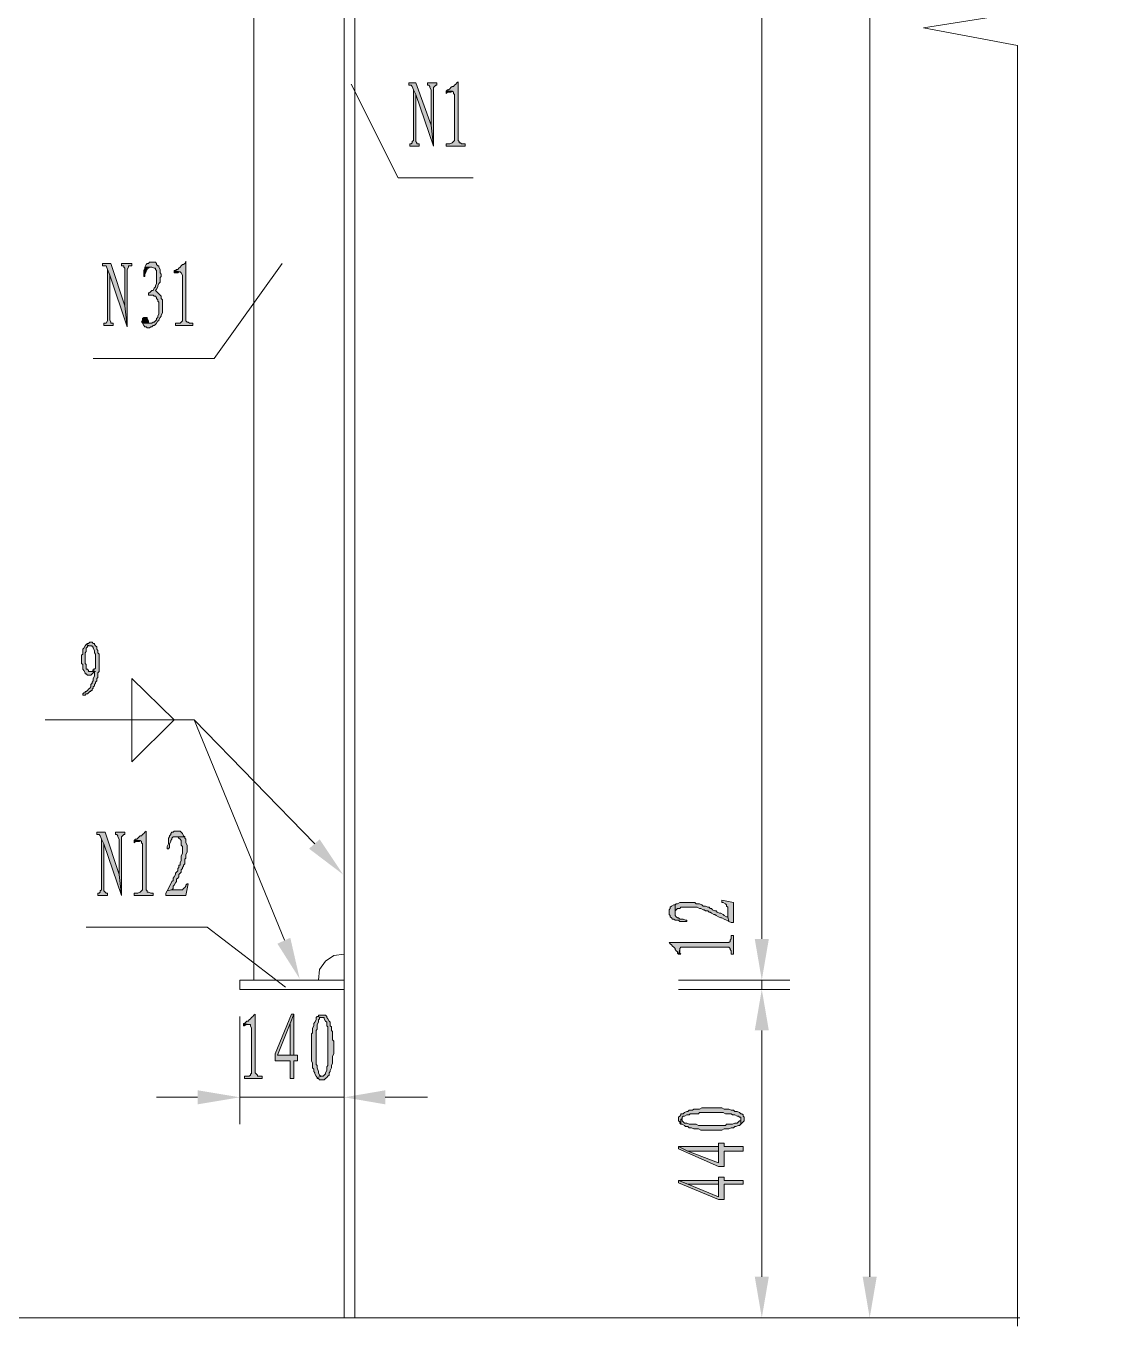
# Model space of a CAD drawing. Header units: millimetres. Extents: x 24 to 410, y 10 to 282.
# Drawn here: x 53.88 to 93.22, y 34.63 to 81.56 of the extents above; entities that cross this region are included whole.
import ezdxf

# ---------------------------------------------------------------- set-up
doc = ezdxf.new("R2010")
doc.units = ezdxf.units.MM

msp = doc.modelspace()

# ---------------------------------------------------------------- hatches: boundary and pattern name
h = msp.add_hatch(color=256)
h.dxf.hatch_style = 2
h.paths.add_polyline_path([(67.945, 79.502), (67.691, 79.502), (67.691, 79.417333), (67.775667, 79.417333), (67.818, 79.375), (67.860333, 79.248), (67.945, 79.078667), (68.58, 77.216), (68.495333, 77.978)])
h = msp.add_hatch(color=256)
h.dxf.hatch_style = 2
h.paths.add_polyline_path([(68.707, 79.502), (68.368333, 79.502), (68.368333, 79.417333), (68.410667, 79.417333), (68.453, 79.375), (68.453, 79.332667), (68.495333, 79.248), (68.495333, 77.978), (68.58, 77.216), (68.58, 79.332667), (68.622333, 79.375), (68.664667, 79.417333), (68.707, 79.417333)])
h = msp.add_hatch(color=256)
h.dxf.hatch_style = 2
h.paths.add_polyline_path([(69.469, 79.544333), (69.426667, 79.502), (69.384333, 79.459667), (69.342, 79.417333), (69.299667, 79.375), (69.257333, 79.375), (69.215, 79.332667), (69.172667, 79.290333), (69.130333, 79.248), (69.088, 79.248), (69.045667, 79.205667), (69.257333, 79.205667), (69.299667, 79.163333), (69.299667, 79.121), (69.342, 79.078667), (69.342, 77.427667), (69.299667, 77.385333), (69.257333, 77.343), (69.172667, 77.300667), (69.045667, 77.300667), (69.045667, 77.216), (69.723, 77.216), (69.723, 77.300667), (69.596, 77.300667), (69.553667, 77.343), (69.511333, 77.343), (69.511333, 77.385333), (69.469, 77.427667)])
h = msp.add_hatch(color=256)
h.dxf.hatch_style = 2
h.paths.add_polyline_path([(67.860333, 79.248), (67.860333, 77.427667), (67.818, 77.385333), (67.818, 77.343), (67.775667, 77.300667), (67.733333, 77.300667), (67.733333, 77.216), (68.072, 77.216), (68.072, 77.300667), (67.987333, 77.300667), (67.987333, 77.343), (67.945, 77.385333), (67.945, 79.078667)])
h = msp.add_hatch(color=256)
h.dxf.hatch_style = 2
h.paths.add_polyline_path([(69.045667, 79.205667), (69.045667, 79.121), (69.088, 79.163333), (69.215, 79.163333), (69.257333, 79.205667)])
h = msp.add_hatch(color=256)
h.dxf.hatch_style = 2
h.paths.add_polyline_path([(56.938333, 72.982667), (56.642, 72.982667), (56.642, 72.898), (56.769, 72.898), (56.811333, 72.771), (56.896, 72.559333), (57.531, 70.696667), (57.446333, 71.458667)])
h = msp.add_hatch(color=256)
h.dxf.hatch_style = 2
h.paths.add_polyline_path([(56.811333, 72.771), (56.811333, 70.908333), (56.769, 70.823667), (56.684333, 70.823667), (56.684333, 70.739), (57.023, 70.739), (57.023, 70.823667), (56.938333, 70.823667), (56.938333, 70.866), (56.896, 70.950667), (56.896, 72.559333)])
h = msp.add_hatch(color=256)
h.dxf.hatch_style = 2
h.paths.add_polyline_path([(57.700369, 72.982667), (57.319369, 72.982667), (57.319369, 72.898), (57.404035, 72.898), (57.404035, 72.855667), (57.446369, 72.813333), (57.446369, 71.458667), (57.531035, 70.696667), (57.531035, 72.771), (57.573369, 72.855667), (57.573369, 72.898), (57.615702, 72.898), (57.700369, 72.898)])
h = msp.add_hatch(color=256)
h.dxf.hatch_style = 2
h.paths.add_polyline_path([(58.42, 73.025), (58.335333, 73.025), (58.293, 72.982667), (58.250667, 72.982667), (58.208333, 72.940333), (58.166, 72.855667), (58.42, 72.855667), (58.504667, 72.813333), (58.547, 72.813333), (58.547, 72.771), (58.589333, 72.728667), (58.589333, 72.263), (58.547, 72.178333), (58.547, 72.136), (58.504667, 72.093667), (58.462333, 72.009), (58.42, 72.009), (58.377667, 71.966667), (58.335333, 71.924333), (58.293, 71.924333), (58.293, 71.839667), (58.462333, 71.839667), (58.504667, 71.797333), (58.547, 71.797333), (58.589333, 71.755), (58.589333, 71.712667), (58.631667, 71.670333), (58.631667, 71.628), (58.674, 71.585667), (58.674, 71.162333), (58.631667, 71.077667), (58.631667, 71.035333), (58.589333, 70.993), (58.589333, 70.950667), (58.547, 70.908333), (58.504667, 70.866), (58.462333, 70.866), (58.42, 70.823667), (58.081333, 70.823667), (58.123667, 70.739), (58.166, 70.696667), (58.208333, 70.696667), (58.250667, 70.654333), (58.335333, 70.654333), (58.377667, 70.696667), (58.42, 70.696667), (58.462333, 70.739), (58.504667, 70.739), (58.547, 70.781333), (58.589333, 70.823667), (58.631667, 70.908333), (58.674, 70.908333), (58.674, 70.950667), (58.716333, 71.035333), (58.758667, 71.077667), (58.758667, 71.12), (58.801, 71.204667), (58.801, 71.670333), (58.758667, 71.712667), (58.758667, 71.797333), (58.716333, 71.839667), (58.674, 71.882), (58.631667, 71.924333), (58.589333, 71.966667), (58.547, 72.009), (58.589333, 72.051333), (58.631667, 72.136), (58.631667, 72.178333), (58.674, 72.263), (58.716333, 72.305333), (58.716333, 72.474667), (58.758667, 72.517), (58.758667, 72.601667), (58.716333, 72.644), (58.716333, 72.771), (58.674, 72.855667), (58.674, 72.898), (58.631667, 72.898), (58.589333, 72.940333), (58.589333, 72.982667), (58.547, 73.025)])
h = msp.add_hatch(color=256)
h.dxf.hatch_style = 2
h.paths.add_polyline_path([(58.166, 72.855667), (58.166, 72.813333), (58.123667, 72.728667), (58.123667, 72.517), (58.166, 72.517), (58.166, 72.601667), (58.208333, 72.686333), (58.208333, 72.728667), (58.250667, 72.771), (58.250667, 72.813333), (58.293, 72.813333), (58.335333, 72.855667), (58.377667, 72.855667)])
h = msp.add_hatch(color=256)
h.dxf.hatch_style = 2
h.paths.add_polyline_path([(59.647667, 73.067333), (59.647667, 73.025), (59.605333, 72.982667), (59.563, 72.940333), (59.520667, 72.940333), (59.478333, 72.898), (59.436, 72.855667), (59.393667, 72.813333), (59.351333, 72.771), (59.309, 72.771), (59.266667, 72.728667), (59.224333, 72.728667), (59.436, 72.686333), (59.478333, 72.644), (59.520667, 72.559333), (59.520667, 70.908333), (59.478333, 70.866), (59.436, 70.823667), (59.266667, 70.823667), (59.266667, 70.739), (59.901667, 70.739), (59.901667, 70.823667), (59.774667, 70.823667), (59.732333, 70.866), (59.69, 70.866), (59.647667, 70.908333)])
h = msp.add_hatch(color=256)
h.dxf.hatch_style = 2
h.paths.add_polyline_path([(59.224333, 72.728667), (59.224333, 72.644), (59.309, 72.644), (59.351333, 72.644), (59.393667, 72.686333), (59.436, 72.686333)])
h = msp.add_hatch(color=256)
h.dxf.hatch_style = 2
h.paths.add_polyline_path([(58.166, 71.035333), (58.123667, 71.035333), (58.081333, 70.993), (58.081333, 70.950667), (58.039, 70.866), (58.081333, 70.866), (58.081333, 70.823667), (58.293, 70.823667), (58.293, 70.866), (58.293, 70.908333), (58.250667, 70.993), (58.250667, 71.035333), (58.208333, 71.035333)])
h = msp.add_hatch(color=256)
h.dxf.hatch_style = 2
h.paths.add_polyline_path([(56.049333, 59.224333), (56.007, 59.182), (55.964667, 59.097333), (55.922333, 59.055), (55.922333, 58.885667), (55.88, 58.843333), (55.88, 58.547), (55.922333, 58.504667), (55.922333, 58.335333), (55.964667, 58.293), (56.007, 58.208333), (56.007, 58.166), (56.049333, 58.166), (56.091667, 58.123667), (56.134, 58.123667), (56.176333, 58.123667), (56.218667, 58.123667), (56.261, 58.166), (56.303333, 58.208333), (56.345667, 58.250667), (56.134, 58.250667), (56.134, 58.293), (56.091667, 58.335333), (56.049333, 58.335333), (56.049333, 58.377667), (56.049333, 58.504667), (56.007, 58.547), (56.007, 58.928), (56.049333, 58.970333), (56.049333, 59.097333), (56.091667, 59.139667), (56.091667, 59.182), (56.134, 59.182), (56.176333, 59.182)])
h = msp.add_hatch(color=256)
h.dxf.hatch_style = 2
h.paths.add_polyline_path([(56.218667, 59.309), (56.176333, 59.309), (56.134, 59.266667), (56.091667, 59.266667), (56.049333, 59.224333), (56.176333, 59.182), (56.261, 59.182), (56.261, 59.139667), (56.303333, 59.139667), (56.303333, 59.097333), (56.345667, 59.012667), (56.345667, 58.928), (56.388, 58.885667), (56.388, 58.42), (56.388, 58.377667), (56.345667, 58.335333), (56.303333, 58.335333), (56.303333, 58.293), (56.388, 58.250667), (56.345667, 58.250667), (56.345667, 58.208333), (56.345667, 58.081333), (56.303333, 57.996667), (56.303333, 57.912), (56.261, 57.869667), (56.261, 57.827333), (56.218667, 57.785), (56.218667, 57.700333), (56.176333, 57.658), (56.134, 57.615667), (56.091667, 57.573333), (56.049333, 57.531), (56.007, 57.531), (56.007, 57.488667), (55.964667, 57.488667), (55.922333, 57.446333), (55.922333, 57.404), (55.964667, 57.404), (56.007, 57.404), (56.049333, 57.446333), (56.091667, 57.446333), (56.134, 57.488667), (56.176333, 57.531), (56.218667, 57.531), (56.218667, 57.573333), (56.261, 57.573333), (56.261, 57.615667), (56.303333, 57.658), (56.303333, 57.700333), (56.345667, 57.742667), (56.345667, 57.785), (56.388, 57.827333), (56.388, 57.869667), (56.430333, 57.912), (56.430333, 57.996667), (56.472667, 58.039), (56.472667, 58.208333), (56.515, 58.250667), (56.515, 58.885667), (56.472667, 58.928), (56.472667, 59.012667), (56.430333, 59.055), (56.430333, 59.139667), (56.388, 59.182), (56.345667, 59.224333), (56.345667, 59.266667), (56.303333, 59.266667), (56.261, 59.309)])
h = msp.add_hatch(color=256)
h.dxf.hatch_style = 2
h.paths.add_polyline_path([(56.303333, 58.293), (56.261, 58.250667), (56.176333, 58.250667), (56.345667, 58.250667), (56.388, 58.250667)])
h = msp.add_hatch(color=256)
h.dxf.hatch_style = 2
h.paths.add_polyline_path([(56.726667, 52.451), (56.430333, 52.451), (56.430333, 52.366333), (56.515, 52.366333), (56.557333, 52.324), (56.599667, 52.197), (56.684333, 52.027667), (57.319333, 50.165), (57.234667, 50.927)])
h = msp.add_hatch(color=256)
h.dxf.hatch_style = 2
h.paths.add_polyline_path([(56.599631, 52.197), (56.599631, 50.376667), (56.557298, 50.334333), (56.557298, 50.292), (56.514965, 50.249667), (56.472631, 50.249667), (56.472631, 50.165), (56.811298, 50.165), (56.811298, 50.249667), (56.768965, 50.249667), (56.726631, 50.292), (56.684298, 50.334333), (56.684298, 52.027667)])
h = msp.add_hatch(color=256)
h.dxf.hatch_style = 2
h.paths.add_polyline_path([(57.446333, 52.451), (57.107667, 52.451), (57.107667, 52.366333), (57.15, 52.366333), (57.192333, 52.324), (57.192333, 52.281667), (57.234667, 52.197), (57.234667, 50.927), (57.319333, 50.165), (57.319333, 52.281667), (57.361667, 52.324), (57.404, 52.366333), (57.446333, 52.366333)])
h = msp.add_hatch(color=256)
h.dxf.hatch_style = 2
h.paths.add_polyline_path([(58.208333, 52.493333), (58.166, 52.451), (58.123667, 52.408667), (58.081333, 52.366333), (58.039, 52.324), (57.996667, 52.324), (57.954333, 52.281667), (57.912, 52.239333), (57.869667, 52.197), (57.827333, 52.197), (57.785, 52.154667), (57.996667, 52.154667), (58.039, 52.112333), (58.039, 52.07), (58.081333, 52.027667), (58.081333, 50.376667), (58.039, 50.334333), (57.996667, 50.292), (57.912, 50.249667), (57.785, 50.249667), (57.785, 50.165), (58.462333, 50.165), (58.462333, 50.249667), (58.377667, 50.249667), (58.293, 50.292), (58.250667, 50.292), (58.250667, 50.334333), (58.208333, 50.376667)])
h = msp.add_hatch(color=256)
h.dxf.hatch_style = 2
h.paths.add_polyline_path([(57.785, 52.154667), (57.785, 52.07), (57.827333, 52.112333), (57.954333, 52.112333), (57.996667, 52.154667)])
h = msp.add_hatch(color=256)
h.dxf.hatch_style = 2
h.paths.add_polyline_path([(59.351333, 52.493333), (59.224333, 52.493333), (59.182, 52.451), (59.139667, 52.451), (59.097333, 52.408667), (59.097333, 52.366333), (59.055, 52.324), (59.055, 52.281667), (59.012667, 52.239333), (59.012667, 52.027667), (58.970333, 51.943), (58.970333, 51.858333), (59.012667, 51.858333), (59.055, 51.900667), (59.055, 52.027667), (59.097333, 52.112333), (59.097333, 52.154667), (59.139667, 52.197), (59.139667, 52.239333), (59.182, 52.281667), (59.224333, 52.281667), (59.309, 52.281667), (59.605333, 52.281667), (59.563, 52.324), (59.520667, 52.408667), (59.478333, 52.451), (59.436, 52.493333)])
h = msp.add_hatch(color=256)
h.dxf.hatch_style = 2
h.paths.add_polyline_path([(59.605333, 52.281667), (59.309, 52.281667), (59.351333, 52.281667), (59.393667, 52.239333), (59.436, 52.197), (59.478333, 52.154667), (59.478333, 51.985333), (59.520667, 51.943), (59.520667, 51.689), (59.478333, 51.604333), (59.478333, 51.435), (59.436, 51.350333), (59.436, 51.265667), (59.393667, 51.265667), (59.393667, 51.181), (59.351333, 51.138667), (59.351333, 51.096333), (59.351333, 51.054), (59.309, 51.011667), (59.266667, 50.969333), (59.266667, 50.927), (59.224333, 50.842333), (59.182, 50.8), (59.182, 50.715333), (59.139667, 50.673), (59.097333, 50.588333), (59.055, 50.503667), (59.012667, 50.419), (58.970333, 50.334333), (59.139667, 50.376667), (59.182, 50.419), (59.182, 50.503667), (59.224333, 50.546), (59.266667, 50.630667), (59.309, 50.673), (59.309, 50.757667), (59.351333, 50.8), (59.393667, 50.842333), (59.393667, 50.927), (59.436, 50.969333), (59.478333, 51.011667), (59.478333, 51.096333), (59.520667, 51.138667), (59.520667, 51.181), (59.563, 51.223333), (59.563, 51.265667), (59.605333, 51.308), (59.605333, 51.477333), (59.647667, 51.519667), (59.647667, 51.646667), (59.69, 51.731333), (59.69, 51.985333), (59.647667, 52.07), (59.647667, 52.197), (59.605333, 52.239333)])
h = msp.add_hatch(color=256)
h.dxf.hatch_style = 2
h.paths.add_polyline_path([(64.473667, 52.197), (65.320333, 50.927), (64.092667, 51.858333)])
h = msp.add_hatch(color=256)
h.dxf.hatch_style = 2
h.paths.add_polyline_path([(59.732333, 50.588333), (59.69, 50.588333), (59.647667, 50.546), (59.647667, 50.503667), (59.605333, 50.461333), (59.563, 50.419), (59.520667, 50.376667), (59.139667, 50.376667), (58.970333, 50.334333), (58.928, 50.249667), (58.928, 50.165), (59.647667, 50.165)])
h = msp.add_hatch(color=256)
h.dxf.hatch_style = 2
h.paths.add_polyline_path([(77.089, 49.572333), (77.089, 49.487667), (77.131333, 49.445333), (77.131333, 49.403), (77.173667, 49.360667), (77.216, 49.318333), (77.258333, 49.318333), (77.300667, 49.276), (77.427667, 49.276), (77.47, 49.233667), (77.724, 49.233667), (77.724, 49.276), (77.681667, 49.276), (77.597, 49.318333), (77.47, 49.318333), (77.427667, 49.360667), (77.385333, 49.360667), (77.343, 49.403), (77.300667, 49.445333), (77.300667, 49.487667), (77.300667, 49.53), (77.300667, 49.826333), (77.258333, 49.826333), (77.173667, 49.784), (77.131333, 49.741667), (77.131333, 49.699333), (77.089, 49.657)])
h = msp.add_hatch(color=256)
h.dxf.hatch_style = 2
h.paths.add_polyline_path([(77.300667, 49.826333), (77.300667, 49.53), (77.300667, 49.572333), (77.300667, 49.614667), (77.343, 49.657), (77.385333, 49.699333), (77.47, 49.699333), (77.512333, 49.741667), (78.105, 49.741667), (78.189667, 49.699333), (78.232, 49.699333), (78.316667, 49.657), (78.359, 49.657), (78.401333, 49.614667), (78.486, 49.614667), (78.528333, 49.572333), (78.570667, 49.572333), (78.613, 49.53), (78.697667, 49.487667), (78.74, 49.487667), (78.782333, 49.445333), (78.867, 49.403), (78.951667, 49.360667), (78.994, 49.360667), (79.078667, 49.318333), (79.163333, 49.276), (79.248, 49.233667), (79.205667, 49.403), (79.163333, 49.403), (79.078667, 49.445333), (79.036333, 49.487667), (78.951667, 49.53), (78.909333, 49.53), (78.824667, 49.572333), (78.782333, 49.614667), (78.74, 49.614667), (78.655333, 49.657), (78.613, 49.699333), (78.570667, 49.699333), (78.528333, 49.741667), (78.486, 49.741667), (78.401333, 49.784), (78.316667, 49.784), (78.274333, 49.826333), (78.189667, 49.868667), (78.062667, 49.868667), (78.020333, 49.911), (77.47, 49.911), (77.385333, 49.868667), (77.343, 49.868667)])
h = msp.add_hatch(color=256)
h.dxf.hatch_style = 2
h.paths.add_polyline_path([(78.994, 49.995667), (78.994, 49.911), (79.036333, 49.911), (79.121, 49.868667), (79.163333, 49.826333), (79.163333, 49.784), (79.205667, 49.741667), (79.205667, 49.403), (79.248, 49.233667), (79.332667, 49.191333), (79.417333, 49.191333), (79.417333, 49.911)])
h = msp.add_hatch(color=256)
h.dxf.hatch_style = 2
h.paths.add_polyline_path([(63.415333, 48.641), (63.754, 47.159333), (62.949667, 48.429333)])
h = msp.add_hatch(color=256)
h.dxf.hatch_style = 2
h.paths.add_polyline_path([(77.089, 48.471667), (77.131333, 48.429333), (77.173667, 48.387), (77.216, 48.344667), (77.258333, 48.302333), (77.300667, 48.26), (77.300667, 48.217667), (77.343, 48.175333), (77.385333, 48.133), (77.385333, 48.090667), (77.427667, 48.048333), (77.47, 48.217667), (77.47, 48.26), (77.512333, 48.302333), (79.248, 48.302333), (79.290333, 48.26), (79.290333, 48.217667), (79.332667, 48.175333), (79.332667, 48.048333), (79.417333, 48.048333), (79.417333, 48.725667), (79.332667, 48.725667), (79.332667, 48.598667), (79.290333, 48.556333), (79.290333, 48.514), (79.248, 48.471667)])
h = msp.add_hatch(color=256)
h.dxf.hatch_style = 2
h.paths.add_polyline_path([(80.179333, 48.598667), (80.687333, 48.598667), (80.433333, 47.117)])
h = msp.add_hatch(color=256)
h.dxf.hatch_style = 2
h.paths.add_polyline_path([(80.179333, 48.598667), (80.687333, 48.598667), (80.433333, 47.117)])
h = msp.add_hatch(color=256)
h.dxf.hatch_style = 2
h.paths.add_polyline_path([(77.427667, 48.048333), (77.512333, 48.048333), (77.47, 48.090667), (77.47, 48.217667)])
h = msp.add_hatch(color=256)
h.dxf.hatch_style = 2
h.paths.add_polyline_path([(80.179333, 45.296667), (80.687333, 45.296667), (80.433333, 46.778333)])
h = msp.add_hatch(color=256)
h.dxf.hatch_style = 2
h.paths.add_polyline_path([(80.179333, 45.296667), (80.687333, 45.296667), (80.433333, 46.778333)])
h = msp.add_hatch(color=256)
h.dxf.hatch_style = 2
h.paths.add_polyline_path([(62.145333, 45.889333), (62.103, 45.847), (62.060667, 45.804667), (62.018333, 45.762333), (61.976, 45.72), (61.933667, 45.677667), (61.891333, 45.635333), (61.849, 45.635333), (61.806667, 45.593), (61.764333, 45.550667), (61.722, 45.550667), (61.933667, 45.508333), (61.976, 45.508333), (61.976, 45.466), (62.018333, 45.381333), (62.018333, 43.730333), (61.976, 43.730333), (61.976, 43.688), (61.933667, 43.645667), (61.764333, 43.645667), (61.764333, 43.561), (62.399333, 43.561), (62.399333, 43.645667), (62.23, 43.645667), (62.23, 43.688), (62.187667, 43.730333), (62.145333, 43.772667)])
h = msp.add_hatch(color=256)
h.dxf.hatch_style = 2
h.paths.add_polyline_path([(61.722, 45.550667), (61.722, 45.466), (61.764333, 45.466), (61.849, 45.508333), (61.933667, 45.508333)])
h = msp.add_hatch(color=256)
h.dxf.hatch_style = 2
h.paths.add_polyline_path([(63.542333, 45.889333), (63.457667, 45.889333), (62.865, 44.45), (62.865, 44.196), (63.415333, 44.196), (63.415333, 43.561), (63.542333, 43.561), (63.542333, 44.196), (63.669333, 44.196), (63.669333, 44.407667), (63.542333, 44.407667), (62.949667, 44.407667), (63.415333, 45.550667)])
h = msp.add_hatch(color=256)
h.dxf.hatch_style = 2
h.paths.add_polyline_path([(63.542333, 45.889333), (63.415333, 45.550667), (63.415333, 44.407667), (62.949667, 44.407667), (63.542333, 44.407667)])
h = msp.add_hatch(color=256)
h.dxf.hatch_style = 2
h.paths.add_polyline_path([(64.389, 45.804667), (64.346667, 45.762333), (64.346667, 45.677667), (64.304333, 45.593), (64.262, 45.550667), (64.262, 45.466), (64.219667, 45.381333), (64.219667, 45.212), (64.177333, 45.169667), (64.177333, 44.196), (64.219667, 44.111333), (64.219667, 44.069), (64.219667, 43.942), (64.262, 43.899667), (64.262, 43.815), (64.304333, 43.772667), (64.304333, 43.730333), (64.346667, 43.645667), (64.389, 43.603333), (64.558333, 43.645667), (64.516, 43.645667), (64.473667, 43.688), (64.431333, 43.772667), (64.431333, 43.815), (64.389, 43.942), (64.389, 44.026667), (64.346667, 44.069), (64.346667, 45.296667), (64.389, 45.339), (64.389, 45.508333), (64.431333, 45.593), (64.431333, 45.677667), (64.473667, 45.72), (64.473667, 45.762333), (64.516, 45.762333), (64.558333, 45.762333)])
h = msp.add_hatch(color=256)
h.dxf.hatch_style = 2
h.paths.add_polyline_path([(64.558333, 45.847), (64.431333, 45.847), (64.431333, 45.804667), (64.389, 45.804667), (64.558333, 45.762333), (64.643, 45.762333), (64.643, 45.72), (64.685333, 45.635333), (64.727667, 45.593), (64.727667, 45.466), (64.77, 45.423667), (64.77, 44.704), (64.77, 44.661667), (64.77, 44.026667), (64.727667, 43.984333), (64.727667, 43.857333), (64.685333, 43.772667), (64.685333, 43.730333), (64.643, 43.688), (64.600667, 43.645667), (64.558333, 43.645667), (64.389, 43.603333), (64.389, 43.561), (64.431333, 43.561), (64.473667, 43.518667), (64.643, 43.518667), (64.685333, 43.561), (64.727667, 43.603333), (64.77, 43.645667), (64.812333, 43.688), (64.812333, 43.772667), (64.854667, 43.815), (64.854667, 43.857333), (64.897, 43.942), (64.897, 44.026667), (64.939333, 44.111333), (64.939333, 44.365333), (64.981667, 44.45), (64.981667, 44.915667), (64.939333, 44.958), (64.939333, 45.254333), (64.897, 45.296667), (64.897, 45.423667), (64.854667, 45.466), (64.854667, 45.593), (64.812333, 45.635333), (64.77, 45.72), (64.727667, 45.762333), (64.727667, 45.804667), (64.685333, 45.847)])
h = msp.add_hatch(color=256)
h.dxf.hatch_style = 2
h.paths.add_polyline_path([(60.071, 43.137667), (60.071, 42.629667), (61.595, 42.883667)])
h = msp.add_hatch(color=256)
h.dxf.hatch_style = 2
h.paths.add_polyline_path([(66.844333, 43.137667), (66.844333, 42.629667), (65.362667, 42.883667)])
h = msp.add_hatch(color=256)
h.dxf.hatch_style = 2
h.paths.add_polyline_path([(77.427667, 42.121667), (77.427667, 42.037), (77.47, 41.994667), (77.47, 41.952333), (77.512333, 41.91), (77.512333, 42.079333), (77.554667, 42.121667), (77.554667, 42.164), (77.597, 42.206333), (77.639333, 42.206333), (77.724, 42.248667), (77.808667, 42.248667), (77.851, 42.291), (78.147333, 42.291), (78.189667, 42.333333), (78.613, 42.333333), (78.655333, 42.333333), (79.036333, 42.333333), (79.121, 42.291), (79.332667, 42.291), (79.375, 42.248667), (79.459667, 42.248667), (79.544333, 42.206333), (79.586667, 42.206333), (79.629, 42.164), (79.671333, 42.164), (79.671333, 42.121667), (79.671333, 41.91), (79.713667, 41.952333), (79.756, 41.994667), (79.798333, 42.037), (79.798333, 42.164), (79.756, 42.206333), (79.756, 42.248667), (79.713667, 42.291), (79.671333, 42.291), (79.629, 42.333333), (79.544333, 42.375667), (79.459667, 42.375667), (79.417333, 42.418), (79.332667, 42.418), (79.248, 42.460333), (79.078667, 42.460333), (78.994, 42.502667), (78.274333, 42.502667), (78.189667, 42.460333), (77.978, 42.460333), (77.935667, 42.418), (77.808667, 42.418), (77.766333, 42.375667), (77.724, 42.375667), (77.639333, 42.333333), (77.597, 42.291), (77.512333, 42.291), (77.512333, 42.248667), (77.47, 42.206333), (77.427667, 42.164)])
h = msp.add_hatch(color=256)
h.dxf.hatch_style = 2
h.paths.add_polyline_path([(77.512333, 41.91), (77.554667, 41.91), (77.639333, 41.867667), (77.681667, 41.825333), (77.766333, 41.825333), (77.808667, 41.783), (77.893333, 41.783), (77.978, 41.740667), (78.147333, 41.740667), (78.232, 41.698333), (78.994, 41.698333), (79.078667, 41.740667), (79.205667, 41.740667), (79.248, 41.740667), (79.332667, 41.783), (79.417333, 41.783), (79.459667, 41.825333), (79.502, 41.825333), (79.586667, 41.867667), (79.629, 41.867667), (79.671333, 41.91), (79.671333, 42.079333), (79.671333, 42.037), (79.629, 42.037), (79.586667, 41.994667), (79.544333, 41.952333), (79.459667, 41.952333), (79.375, 41.91), (79.163333, 41.91), (79.121, 41.867667), (78.147333, 41.867667), (78.062667, 41.91), (77.808667, 41.91), (77.724, 41.952333), (77.639333, 41.952333), (77.597, 41.994667), (77.554667, 42.037), (77.554667, 42.079333), (77.512333, 42.079333)])
h = msp.add_hatch(color=256)
h.dxf.hatch_style = 2
h.paths.add_polyline_path([(77.427667, 41.105667), (77.427667, 41.021), (78.867, 40.386), (79.078667, 40.386), (79.078667, 40.936333), (79.756, 40.936333), (79.756, 41.105667), (79.078667, 41.105667), (79.078667, 41.232667), (78.867, 41.232667), (78.867, 41.105667), (78.867, 40.513), (77.766333, 40.936333)])
h = msp.add_hatch(color=256)
h.dxf.hatch_style = 2
h.paths.add_polyline_path([(77.427667, 41.105667), (77.766333, 40.936333), (78.867, 40.936333), (78.867, 40.513), (78.867, 41.105667)])
h = msp.add_hatch(color=256)
h.dxf.hatch_style = 2
h.paths.add_polyline_path([(77.427667, 39.878), (77.427667, 39.793333), (78.867, 39.200667), (79.078667, 39.200667), (79.078667, 39.751), (79.756, 39.751), (79.756, 39.878), (79.078667, 39.878), (79.078667, 40.005), (78.867, 40.005), (78.867, 39.878), (78.867, 39.285333), (77.766333, 39.751)])
h = msp.add_hatch(color=256)
h.dxf.hatch_style = 2
h.paths.add_polyline_path([(77.427667, 39.878), (77.766333, 39.751), (78.867, 39.751), (78.867, 39.285333), (78.867, 39.878)])
h = msp.add_hatch(color=256)
h.dxf.hatch_style = 2
h.paths.add_polyline_path([(80.179333, 36.406667), (80.687333, 36.406667), (80.433333, 34.925)])
h = msp.add_hatch(color=256)
h.dxf.hatch_style = 2
h.paths.add_polyline_path([(84.074, 36.406667), (84.582, 36.406667), (84.328, 34.925)])

# ---------------------------------------------------------------- linework, layer by layer
at = {"lineweight": 0}
for points in [[(89.662, 143.383), (89.662, 83.058), (93.218, 82.592333), (86.275333, 81.491667), (89.662, 80.856667), (89.662, 34.628667)], [(84.328, 36.406667), (84.328, 141.435667)], [(62.103, 129.074333), (62.103, 47.117)], [(65.362667, 129.074333), (65.362667, 34.925)], [(65.743667, 129.074333), (65.743667, 34.925)], [(80.433333, 48.598667), (80.433333, 127.550333)], [(67.31, 76.073), (65.616667, 79.459667)], [(67.31, 76.073), (70.019333, 76.073)], [(60.663667, 69.553667), (63.119, 72.982667)], [(56.303333, 69.553667), (60.663667, 69.553667)], [(57.700369, 56.515), (57.700369, 57.996667), (59.224369, 56.515)], [(63.203667, 48.556333), (59.944, 56.515), (54.567667, 56.515)], [(64.304333, 52.027667), (59.944, 56.515), (54.567667, 56.515)], [(57.700369, 56.515), (57.700369, 54.991), (59.224369, 56.515)], [(80.433333, 48.598667), (80.433333, 50.122667)], [(56.049333, 49.022), (60.409667, 49.022)], [(60.409667, 49.022), (63.246, 46.863)], [(65.362667, 48.048333), (64.981667, 48.006), (64.685333, 47.794333), (64.473667, 47.498), (64.431333, 47.117)], [(65.362667, 47.117), (61.595, 47.117), (61.595, 46.778333)], [(77.427667, 47.117), (81.449333, 47.117)], [(77.427667, 47.117), (81.449333, 47.117)], [(80.433333, 46.778333), (80.433333, 47.117)], [(61.595, 46.778333), (65.362667, 46.778333)], [(77.427667, 46.778333), (81.449333, 46.778333)], [(77.427667, 46.778333), (81.449333, 46.778333)], [(61.595, 45.804667), (61.595, 41.91)], [(65.362667, 45.804667), (65.362667, 41.91)], [(80.433333, 36.406667), (80.433333, 45.296667)], [(80.433333, 45.296667), (80.433333, 43.815)], [(60.071, 42.883667), (58.589333, 42.883667)], [(61.595, 42.883667), (65.362667, 42.883667)], [(66.844333, 42.883667), (68.368333, 42.883667)], [(44.365333, 34.925), (89.746667, 34.925)], [(77.427667, 34.925), (81.449333, 34.925)], [(81.322333, 34.925), (85.344, 34.925)]]:
    msp.add_lwpolyline(points, dxfattribs=at)
for points in [[(67.945, 79.502), (67.691, 79.502), (67.691, 79.417333), (67.775667, 79.417333), (67.818, 79.375), (67.860333, 79.248), (67.945, 79.078667), (68.58, 77.216), (68.495333, 77.978)], [(68.707, 79.502), (68.368333, 79.502), (68.368333, 79.417333), (68.410667, 79.417333), (68.453, 79.375), (68.453, 79.332667), (68.495333, 79.248), (68.495333, 77.978), (68.58, 77.216), (68.58, 79.332667), (68.622333, 79.375), (68.664667, 79.417333), (68.707, 79.417333)], [(69.469, 79.544333), (69.426667, 79.502), (69.384333, 79.459667), (69.342, 79.417333), (69.299667, 79.375), (69.257333, 79.375), (69.215, 79.332667), (69.172667, 79.290333), (69.130333, 79.248), (69.088, 79.248), (69.045667, 79.205667), (69.257333, 79.205667), (69.299667, 79.163333), (69.299667, 79.121), (69.342, 79.078667), (69.342, 77.427667), (69.299667, 77.385333), (69.257333, 77.343), (69.172667, 77.300667), (69.045667, 77.300667), (69.045667, 77.216), (69.723, 77.216), (69.723, 77.300667), (69.596, 77.300667), (69.553667, 77.343), (69.511333, 77.343), (69.511333, 77.385333), (69.469, 77.427667)], [(67.860333, 79.248), (67.860333, 77.427667), (67.818, 77.385333), (67.818, 77.343), (67.775667, 77.300667), (67.733333, 77.300667), (67.733333, 77.216), (68.072, 77.216), (68.072, 77.300667), (67.987333, 77.300667), (67.987333, 77.343), (67.945, 77.385333), (67.945, 79.078667)], [(69.045667, 79.205667), (69.045667, 79.121), (69.088, 79.163333), (69.215, 79.163333), (69.257333, 79.205667)], [(56.938333, 72.982667), (56.642, 72.982667), (56.642, 72.898), (56.769, 72.898), (56.811333, 72.771), (56.896, 72.559333), (57.531, 70.696667), (57.446333, 71.458667)], [(56.811333, 72.771), (56.811333, 70.908333), (56.769, 70.823667), (56.684333, 70.823667), (56.684333, 70.739), (57.023, 70.739), (57.023, 70.823667), (56.938333, 70.823667), (56.938333, 70.866), (56.896, 70.950667), (56.896, 72.559333)], [(57.700369, 72.982667), (57.319369, 72.982667), (57.319369, 72.898), (57.404035, 72.898), (57.404035, 72.855667), (57.446369, 72.813333), (57.446369, 71.458667), (57.531035, 70.696667), (57.531035, 72.771), (57.573369, 72.855667), (57.573369, 72.898), (57.615702, 72.898), (57.700369, 72.898)], [(58.42, 73.025), (58.335333, 73.025), (58.293, 72.982667), (58.250667, 72.982667), (58.208333, 72.940333), (58.166, 72.855667), (58.42, 72.855667), (58.504667, 72.813333), (58.547, 72.813333), (58.547, 72.771), (58.589333, 72.728667), (58.589333, 72.263), (58.547, 72.178333), (58.547, 72.136), (58.504667, 72.093667), (58.462333, 72.009), (58.42, 72.009), (58.377667, 71.966667), (58.335333, 71.924333), (58.293, 71.924333), (58.293, 71.839667), (58.462333, 71.839667), (58.504667, 71.797333), (58.547, 71.797333), (58.589333, 71.755), (58.589333, 71.712667), (58.631667, 71.670333), (58.631667, 71.628), (58.674, 71.585667), (58.674, 71.162333), (58.631667, 71.077667), (58.631667, 71.035333), (58.589333, 70.993), (58.589333, 70.950667), (58.547, 70.908333), (58.504667, 70.866), (58.462333, 70.866), (58.42, 70.823667), (58.081333, 70.823667), (58.123667, 70.739), (58.166, 70.696667), (58.208333, 70.696667), (58.250667, 70.654333), (58.335333, 70.654333), (58.377667, 70.696667), (58.42, 70.696667), (58.462333, 70.739), (58.504667, 70.739), (58.547, 70.781333), (58.589333, 70.823667), (58.631667, 70.908333), (58.674, 70.908333), (58.674, 70.950667), (58.716333, 71.035333), (58.758667, 71.077667), (58.758667, 71.12), (58.801, 71.204667), (58.801, 71.670333), (58.758667, 71.712667), (58.758667, 71.797333), (58.716333, 71.839667), (58.674, 71.882), (58.631667, 71.924333), (58.589333, 71.966667), (58.547, 72.009), (58.589333, 72.051333), (58.631667, 72.136), (58.631667, 72.178333), (58.674, 72.263), (58.716333, 72.305333), (58.716333, 72.474667), (58.758667, 72.517), (58.758667, 72.601667), (58.716333, 72.644), (58.716333, 72.771), (58.674, 72.855667), (58.674, 72.898), (58.631667, 72.898), (58.589333, 72.940333), (58.589333, 72.982667), (58.547, 73.025)], [(58.166, 72.855667), (58.166, 72.813333), (58.123667, 72.728667), (58.123667, 72.517), (58.166, 72.517), (58.166, 72.601667), (58.208333, 72.686333), (58.208333, 72.728667), (58.250667, 72.771), (58.250667, 72.813333), (58.293, 72.813333), (58.335333, 72.855667), (58.377667, 72.855667)], [(59.647667, 73.067333), (59.647667, 73.025), (59.605333, 72.982667), (59.563, 72.940333), (59.520667, 72.940333), (59.478333, 72.898), (59.436, 72.855667), (59.393667, 72.813333), (59.351333, 72.771), (59.309, 72.771), (59.266667, 72.728667), (59.224333, 72.728667), (59.436, 72.686333), (59.478333, 72.644), (59.520667, 72.559333), (59.520667, 70.908333), (59.478333, 70.866), (59.436, 70.823667), (59.266667, 70.823667), (59.266667, 70.739), (59.901667, 70.739), (59.901667, 70.823667), (59.774667, 70.823667), (59.732333, 70.866), (59.69, 70.866), (59.647667, 70.908333)], [(59.224333, 72.728667), (59.224333, 72.644), (59.309, 72.644), (59.351333, 72.644), (59.393667, 72.686333), (59.436, 72.686333)], [(58.166, 71.035333), (58.123667, 71.035333), (58.081333, 70.993), (58.081333, 70.950667), (58.039, 70.866), (58.081333, 70.866), (58.081333, 70.823667), (58.293, 70.823667), (58.293, 70.866), (58.293, 70.908333), (58.250667, 70.993), (58.250667, 71.035333), (58.208333, 71.035333)], [(56.049333, 59.224333), (56.007, 59.182), (55.964667, 59.097333), (55.922333, 59.055), (55.922333, 58.885667), (55.88, 58.843333), (55.88, 58.547), (55.922333, 58.504667), (55.922333, 58.335333), (55.964667, 58.293), (56.007, 58.208333), (56.007, 58.166), (56.049333, 58.166), (56.091667, 58.123667), (56.134, 58.123667), (56.176333, 58.123667), (56.218667, 58.123667), (56.261, 58.166), (56.303333, 58.208333), (56.345667, 58.250667), (56.134, 58.250667), (56.134, 58.293), (56.091667, 58.335333), (56.049333, 58.335333), (56.049333, 58.377667), (56.049333, 58.504667), (56.007, 58.547), (56.007, 58.928), (56.049333, 58.970333), (56.049333, 59.097333), (56.091667, 59.139667), (56.091667, 59.182), (56.134, 59.182), (56.176333, 59.182)], [(56.218667, 59.309), (56.176333, 59.309), (56.134, 59.266667), (56.091667, 59.266667), (56.049333, 59.224333), (56.176333, 59.182), (56.261, 59.182), (56.261, 59.139667), (56.303333, 59.139667), (56.303333, 59.097333), (56.345667, 59.012667), (56.345667, 58.928), (56.388, 58.885667), (56.388, 58.42), (56.388, 58.377667), (56.345667, 58.335333), (56.303333, 58.335333), (56.303333, 58.293), (56.388, 58.250667), (56.345667, 58.250667), (56.345667, 58.208333), (56.345667, 58.081333), (56.303333, 57.996667), (56.303333, 57.912), (56.261, 57.869667), (56.261, 57.827333), (56.218667, 57.785), (56.218667, 57.700333), (56.176333, 57.658), (56.134, 57.615667), (56.091667, 57.573333), (56.049333, 57.531), (56.007, 57.531), (56.007, 57.488667), (55.964667, 57.488667), (55.922333, 57.446333), (55.922333, 57.404), (55.964667, 57.404), (56.007, 57.404), (56.049333, 57.446333), (56.091667, 57.446333), (56.134, 57.488667), (56.176333, 57.531), (56.218667, 57.531), (56.218667, 57.573333), (56.261, 57.573333), (56.261, 57.615667), (56.303333, 57.658), (56.303333, 57.700333), (56.345667, 57.742667), (56.345667, 57.785), (56.388, 57.827333), (56.388, 57.869667), (56.430333, 57.912), (56.430333, 57.996667), (56.472667, 58.039), (56.472667, 58.208333), (56.515, 58.250667), (56.515, 58.885667), (56.472667, 58.928), (56.472667, 59.012667), (56.430333, 59.055), (56.430333, 59.139667), (56.388, 59.182), (56.345667, 59.224333), (56.345667, 59.266667), (56.303333, 59.266667), (56.261, 59.309)], [(56.303333, 58.293), (56.261, 58.250667), (56.176333, 58.250667), (56.345667, 58.250667), (56.388, 58.250667)], [(56.726667, 52.451), (56.430333, 52.451), (56.430333, 52.366333), (56.515, 52.366333), (56.557333, 52.324), (56.599667, 52.197), (56.684333, 52.027667), (57.319333, 50.165), (57.234667, 50.927)], [(56.599631, 52.197), (56.599631, 50.376667), (56.557298, 50.334333), (56.557298, 50.292), (56.514965, 50.249667), (56.472631, 50.249667), (56.472631, 50.165), (56.811298, 50.165), (56.811298, 50.249667), (56.768965, 50.249667), (56.726631, 50.292), (56.684298, 50.334333), (56.684298, 52.027667)], [(57.446333, 52.451), (57.107667, 52.451), (57.107667, 52.366333), (57.15, 52.366333), (57.192333, 52.324), (57.192333, 52.281667), (57.234667, 52.197), (57.234667, 50.927), (57.319333, 50.165), (57.319333, 52.281667), (57.361667, 52.324), (57.404, 52.366333), (57.446333, 52.366333)], [(58.208333, 52.493333), (58.166, 52.451), (58.123667, 52.408667), (58.081333, 52.366333), (58.039, 52.324), (57.996667, 52.324), (57.954333, 52.281667), (57.912, 52.239333), (57.869667, 52.197), (57.827333, 52.197), (57.785, 52.154667), (57.996667, 52.154667), (58.039, 52.112333), (58.039, 52.07), (58.081333, 52.027667), (58.081333, 50.376667), (58.039, 50.334333), (57.996667, 50.292), (57.912, 50.249667), (57.785, 50.249667), (57.785, 50.165), (58.462333, 50.165), (58.462333, 50.249667), (58.377667, 50.249667), (58.293, 50.292), (58.250667, 50.292), (58.250667, 50.334333), (58.208333, 50.376667)], [(57.785, 52.154667), (57.785, 52.07), (57.827333, 52.112333), (57.954333, 52.112333), (57.996667, 52.154667)], [(59.351333, 52.493333), (59.224333, 52.493333), (59.182, 52.451), (59.139667, 52.451), (59.097333, 52.408667), (59.097333, 52.366333), (59.055, 52.324), (59.055, 52.281667), (59.012667, 52.239333), (59.012667, 52.027667), (58.970333, 51.943), (58.970333, 51.858333), (59.012667, 51.858333), (59.055, 51.900667), (59.055, 52.027667), (59.097333, 52.112333), (59.097333, 52.154667), (59.139667, 52.197), (59.139667, 52.239333), (59.182, 52.281667), (59.224333, 52.281667), (59.309, 52.281667), (59.605333, 52.281667), (59.563, 52.324), (59.520667, 52.408667), (59.478333, 52.451), (59.436, 52.493333)], [(59.605333, 52.281667), (59.309, 52.281667), (59.351333, 52.281667), (59.393667, 52.239333), (59.436, 52.197), (59.478333, 52.154667), (59.478333, 51.985333), (59.520667, 51.943), (59.520667, 51.689), (59.478333, 51.604333), (59.478333, 51.435), (59.436, 51.350333), (59.436, 51.265667), (59.393667, 51.265667), (59.393667, 51.181), (59.351333, 51.138667), (59.351333, 51.096333), (59.351333, 51.054), (59.309, 51.011667), (59.266667, 50.969333), (59.266667, 50.927), (59.224333, 50.842333), (59.182, 50.8), (59.182, 50.715333), (59.139667, 50.673), (59.097333, 50.588333), (59.055, 50.503667), (59.012667, 50.419), (58.970333, 50.334333), (59.139667, 50.376667), (59.182, 50.419), (59.182, 50.503667), (59.224333, 50.546), (59.266667, 50.630667), (59.309, 50.673), (59.309, 50.757667), (59.351333, 50.8), (59.393667, 50.842333), (59.393667, 50.927), (59.436, 50.969333), (59.478333, 51.011667), (59.478333, 51.096333), (59.520667, 51.138667), (59.520667, 51.181), (59.563, 51.223333), (59.563, 51.265667), (59.605333, 51.308), (59.605333, 51.477333), (59.647667, 51.519667), (59.647667, 51.646667), (59.69, 51.731333), (59.69, 51.985333), (59.647667, 52.07), (59.647667, 52.197), (59.605333, 52.239333)], [(59.732333, 50.588333), (59.69, 50.588333), (59.647667, 50.546), (59.647667, 50.503667), (59.605333, 50.461333), (59.563, 50.419), (59.520667, 50.376667), (59.139667, 50.376667), (58.970333, 50.334333), (58.928, 50.249667), (58.928, 50.165), (59.647667, 50.165)], [(77.089, 49.572333), (77.089, 49.487667), (77.131333, 49.445333), (77.131333, 49.403), (77.173667, 49.360667), (77.216, 49.318333), (77.258333, 49.318333), (77.300667, 49.276), (77.427667, 49.276), (77.47, 49.233667), (77.724, 49.233667), (77.724, 49.276), (77.681667, 49.276), (77.597, 49.318333), (77.47, 49.318333), (77.427667, 49.360667), (77.385333, 49.360667), (77.343, 49.403), (77.300667, 49.445333), (77.300667, 49.487667), (77.300667, 49.53), (77.300667, 49.826333), (77.258333, 49.826333), (77.173667, 49.784), (77.131333, 49.741667), (77.131333, 49.699333), (77.089, 49.657)], [(77.300667, 49.826333), (77.300667, 49.53), (77.300667, 49.572333), (77.300667, 49.614667), (77.343, 49.657), (77.385333, 49.699333), (77.47, 49.699333), (77.512333, 49.741667), (78.105, 49.741667), (78.189667, 49.699333), (78.232, 49.699333), (78.316667, 49.657), (78.359, 49.657), (78.401333, 49.614667), (78.486, 49.614667), (78.528333, 49.572333), (78.570667, 49.572333), (78.613, 49.53), (78.697667, 49.487667), (78.74, 49.487667), (78.782333, 49.445333), (78.867, 49.403), (78.951667, 49.360667), (78.994, 49.360667), (79.078667, 49.318333), (79.163333, 49.276), (79.248, 49.233667), (79.205667, 49.403), (79.163333, 49.403), (79.078667, 49.445333), (79.036333, 49.487667), (78.951667, 49.53), (78.909333, 49.53), (78.824667, 49.572333), (78.782333, 49.614667), (78.74, 49.614667), (78.655333, 49.657), (78.613, 49.699333), (78.570667, 49.699333), (78.528333, 49.741667), (78.486, 49.741667), (78.401333, 49.784), (78.316667, 49.784), (78.274333, 49.826333), (78.189667, 49.868667), (78.062667, 49.868667), (78.020333, 49.911), (77.47, 49.911), (77.385333, 49.868667), (77.343, 49.868667)], [(78.994, 49.995667), (78.994, 49.911), (79.036333, 49.911), (79.121, 49.868667), (79.163333, 49.826333), (79.163333, 49.784), (79.205667, 49.741667), (79.205667, 49.403), (79.248, 49.233667), (79.332667, 49.191333), (79.417333, 49.191333), (79.417333, 49.911)], [(77.089, 48.471667), (77.131333, 48.429333), (77.173667, 48.387), (77.216, 48.344667), (77.258333, 48.302333), (77.300667, 48.26), (77.300667, 48.217667), (77.343, 48.175333), (77.385333, 48.133), (77.385333, 48.090667), (77.427667, 48.048333), (77.47, 48.217667), (77.47, 48.26), (77.512333, 48.302333), (79.248, 48.302333), (79.290333, 48.26), (79.290333, 48.217667), (79.332667, 48.175333), (79.332667, 48.048333), (79.417333, 48.048333), (79.417333, 48.725667), (79.332667, 48.725667), (79.332667, 48.598667), (79.290333, 48.556333), (79.290333, 48.514), (79.248, 48.471667)], [(77.427667, 48.048333), (77.512333, 48.048333), (77.47, 48.090667), (77.47, 48.217667)], [(62.145333, 45.889333), (62.103, 45.847), (62.060667, 45.804667), (62.018333, 45.762333), (61.976, 45.72), (61.933667, 45.677667), (61.891333, 45.635333), (61.849, 45.635333), (61.806667, 45.593), (61.764333, 45.550667), (61.722, 45.550667), (61.933667, 45.508333), (61.976, 45.508333), (61.976, 45.466), (62.018333, 45.381333), (62.018333, 43.730333), (61.976, 43.730333), (61.976, 43.688), (61.933667, 43.645667), (61.764333, 43.645667), (61.764333, 43.561), (62.399333, 43.561), (62.399333, 43.645667), (62.23, 43.645667), (62.23, 43.688), (62.187667, 43.730333), (62.145333, 43.772667)], [(61.722, 45.550667), (61.722, 45.466), (61.764333, 45.466), (61.849, 45.508333), (61.933667, 45.508333)], [(63.542333, 45.889333), (63.457667, 45.889333), (62.865, 44.45), (62.865, 44.196), (63.415333, 44.196), (63.415333, 43.561), (63.542333, 43.561), (63.542333, 44.196), (63.669333, 44.196), (63.669333, 44.407667), (63.542333, 44.407667), (62.949667, 44.407667), (63.415333, 45.550667)], [(63.542333, 45.889333), (63.415333, 45.550667), (63.415333, 44.407667), (62.949667, 44.407667), (63.542333, 44.407667)], [(64.389, 45.804667), (64.346667, 45.762333), (64.346667, 45.677667), (64.304333, 45.593), (64.262, 45.550667), (64.262, 45.466), (64.219667, 45.381333), (64.219667, 45.212), (64.177333, 45.169667), (64.177333, 44.196), (64.219667, 44.111333), (64.219667, 44.069), (64.219667, 43.942), (64.262, 43.899667), (64.262, 43.815), (64.304333, 43.772667), (64.304333, 43.730333), (64.346667, 43.645667), (64.389, 43.603333), (64.558333, 43.645667), (64.516, 43.645667), (64.473667, 43.688), (64.431333, 43.772667), (64.431333, 43.815), (64.389, 43.942), (64.389, 44.026667), (64.346667, 44.069), (64.346667, 45.296667), (64.389, 45.339), (64.389, 45.508333), (64.431333, 45.593), (64.431333, 45.677667), (64.473667, 45.72), (64.473667, 45.762333), (64.516, 45.762333), (64.558333, 45.762333)], [(64.558333, 45.847), (64.431333, 45.847), (64.431333, 45.804667), (64.389, 45.804667), (64.558333, 45.762333), (64.643, 45.762333), (64.643, 45.72), (64.685333, 45.635333), (64.727667, 45.593), (64.727667, 45.466), (64.77, 45.423667), (64.77, 44.704), (64.77, 44.661667), (64.77, 44.026667), (64.727667, 43.984333), (64.727667, 43.857333), (64.685333, 43.772667), (64.685333, 43.730333), (64.643, 43.688), (64.600667, 43.645667), (64.558333, 43.645667), (64.389, 43.603333), (64.389, 43.561), (64.431333, 43.561), (64.473667, 43.518667), (64.643, 43.518667), (64.685333, 43.561), (64.727667, 43.603333), (64.77, 43.645667), (64.812333, 43.688), (64.812333, 43.772667), (64.854667, 43.815), (64.854667, 43.857333), (64.897, 43.942), (64.897, 44.026667), (64.939333, 44.111333), (64.939333, 44.365333), (64.981667, 44.45), (64.981667, 44.915667), (64.939333, 44.958), (64.939333, 45.254333), (64.897, 45.296667), (64.897, 45.423667), (64.854667, 45.466), (64.854667, 45.593), (64.812333, 45.635333), (64.77, 45.72), (64.727667, 45.762333), (64.727667, 45.804667), (64.685333, 45.847)], [(77.427667, 42.121667), (77.427667, 42.037), (77.47, 41.994667), (77.47, 41.952333), (77.512333, 41.91), (77.512333, 42.079333), (77.554667, 42.121667), (77.554667, 42.164), (77.597, 42.206333), (77.639333, 42.206333), (77.724, 42.248667), (77.808667, 42.248667), (77.851, 42.291), (78.147333, 42.291), (78.189667, 42.333333), (78.613, 42.333333), (78.655333, 42.333333), (79.036333, 42.333333), (79.121, 42.291), (79.332667, 42.291), (79.375, 42.248667), (79.459667, 42.248667), (79.544333, 42.206333), (79.586667, 42.206333), (79.629, 42.164), (79.671333, 42.164), (79.671333, 42.121667), (79.671333, 41.91), (79.713667, 41.952333), (79.756, 41.994667), (79.798333, 42.037), (79.798333, 42.164), (79.756, 42.206333), (79.756, 42.248667), (79.713667, 42.291), (79.671333, 42.291), (79.629, 42.333333), (79.544333, 42.375667), (79.459667, 42.375667), (79.417333, 42.418), (79.332667, 42.418), (79.248, 42.460333), (79.078667, 42.460333), (78.994, 42.502667), (78.274333, 42.502667), (78.189667, 42.460333), (77.978, 42.460333), (77.935667, 42.418), (77.808667, 42.418), (77.766333, 42.375667), (77.724, 42.375667), (77.639333, 42.333333), (77.597, 42.291), (77.512333, 42.291), (77.512333, 42.248667), (77.47, 42.206333), (77.427667, 42.164)], [(77.512333, 41.91), (77.554667, 41.91), (77.639333, 41.867667), (77.681667, 41.825333), (77.766333, 41.825333), (77.808667, 41.783), (77.893333, 41.783), (77.978, 41.740667), (78.147333, 41.740667), (78.232, 41.698333), (78.994, 41.698333), (79.078667, 41.740667), (79.205667, 41.740667), (79.248, 41.740667), (79.332667, 41.783), (79.417333, 41.783), (79.459667, 41.825333), (79.502, 41.825333), (79.586667, 41.867667), (79.629, 41.867667), (79.671333, 41.91), (79.671333, 42.079333), (79.671333, 42.037), (79.629, 42.037), (79.586667, 41.994667), (79.544333, 41.952333), (79.459667, 41.952333), (79.375, 41.91), (79.163333, 41.91), (79.121, 41.867667), (78.147333, 41.867667), (78.062667, 41.91), (77.808667, 41.91), (77.724, 41.952333), (77.639333, 41.952333), (77.597, 41.994667), (77.554667, 42.037), (77.554667, 42.079333), (77.512333, 42.079333)], [(77.427667, 41.105667), (77.427667, 41.021), (78.867, 40.386), (79.078667, 40.386), (79.078667, 40.936333), (79.756, 40.936333), (79.756, 41.105667), (79.078667, 41.105667), (79.078667, 41.232667), (78.867, 41.232667), (78.867, 41.105667), (78.867, 40.513), (77.766333, 40.936333)], [(77.427667, 41.105667), (77.766333, 40.936333), (78.867, 40.936333), (78.867, 40.513), (78.867, 41.105667)], [(77.427667, 39.878), (77.427667, 39.793333), (78.867, 39.200667), (79.078667, 39.200667), (79.078667, 39.751), (79.756, 39.751), (79.756, 39.878), (79.078667, 39.878), (79.078667, 40.005), (78.867, 40.005), (78.867, 39.878), (78.867, 39.285333), (77.766333, 39.751)], [(77.427667, 39.878), (77.766333, 39.751), (78.867, 39.751), (78.867, 39.285333), (78.867, 39.878)]]:
    msp.add_lwpolyline(points, close=True, dxfattribs=at)

doc.saveas('drawing.dxf')
